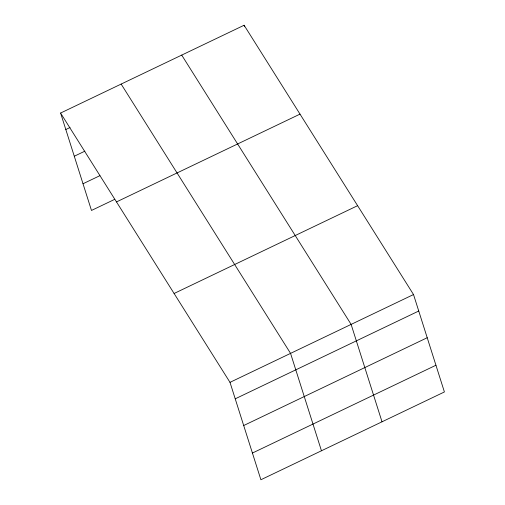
<?xml version="1.0" encoding="UTF-8"?>
<svg xmlns="http://www.w3.org/2000/svg" width="505" height="505" viewBox="0 0 505 505"><rect width="100%" height="100%" fill="white"/><g stroke="black" fill="none" stroke-linecap="round" stroke-linejoin="round"><path stroke-width="0.76" d="M60.587 113.051L244.104 25.25L413.519 294.548L444.413 391.949L260.896 479.75L229.996 382.348L60.587 113.051L91.481 210.452L114.723 199.336M65.814 129.526L70.037 127.506M74.285 156.234L84.846 151.178M83.009 183.751L99.914 175.664M116.491 201.918L300.014 114.117M174.092 293.481L357.609 205.68M229.996 382.348L413.519 294.548M235.223 398.824L418.746 311.023M243.694 425.532L427.217 337.725M252.424 453.042L435.941 365.241M181.712 55.102L351.12 324.399L382.02 421.801M121.149 84.076L290.558 353.374L321.458 450.776M244.104 25.25L244.584 26.746"/></g></svg>
